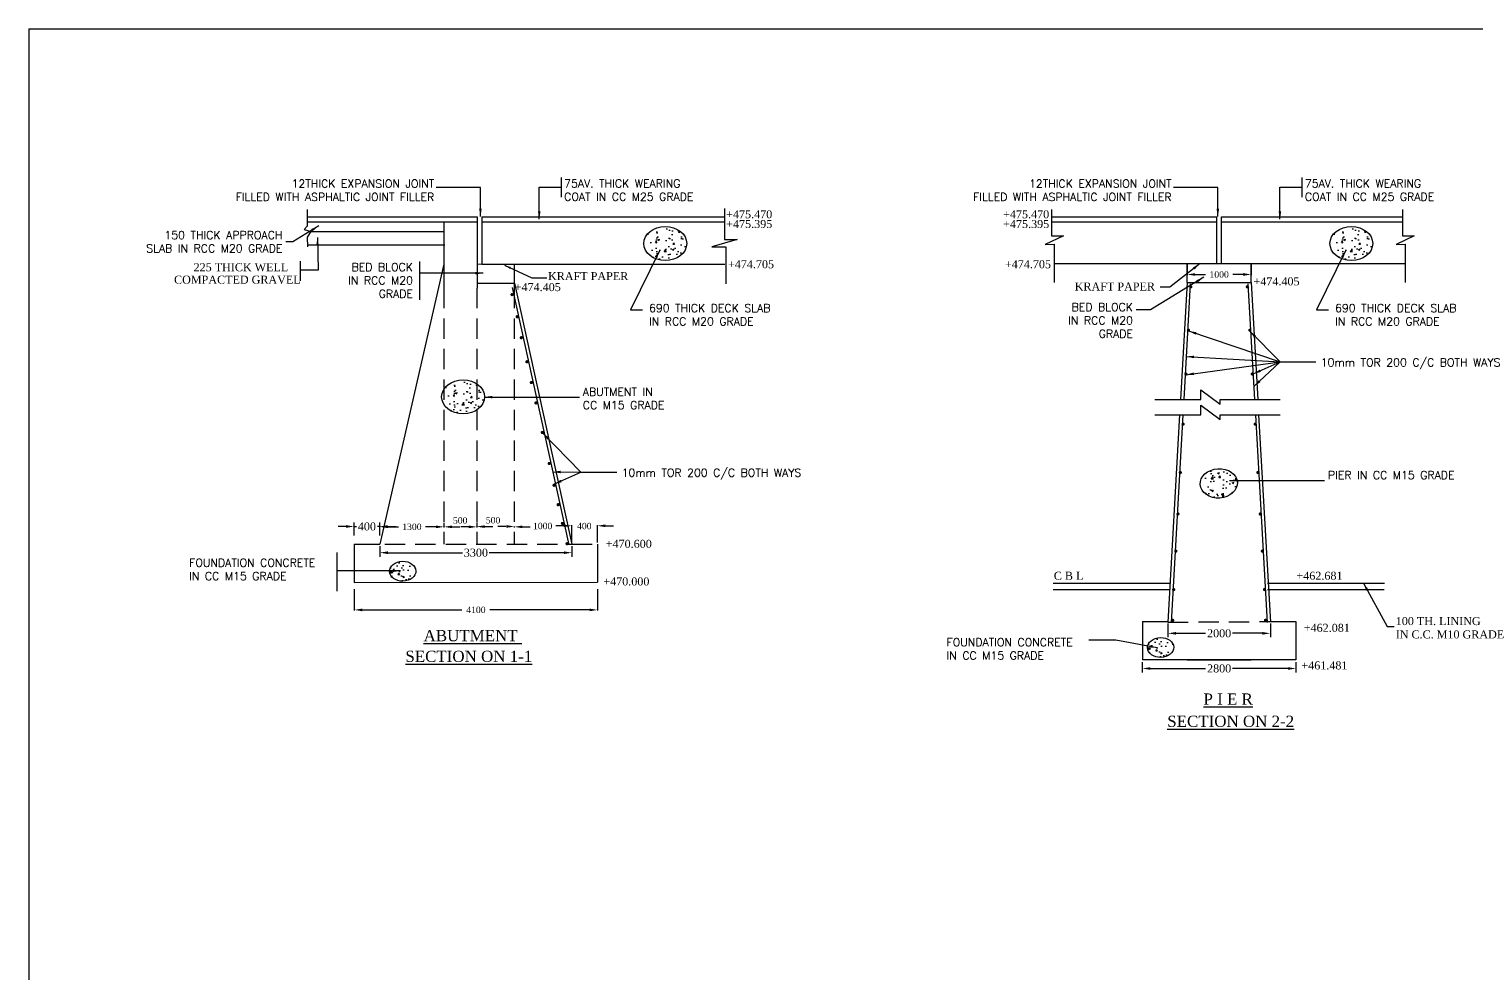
# Model space of a CAD drawing. Header units: millimetres. Extents: x -1426 to 1182, y 579 to 1915.
# Drawn here: x -1425.5 to -973.4, y 874 to 1169 of the extents above; entities that cross this region are included whole.
import ezdxf

# ---------------------------------------------------------------- set-up
doc = ezdxf.new("R2010")
doc.units = ezdxf.units.MM
doc.linetypes.add('HIDDEN', pattern=[9.525, 6.35, -3.175])
doc.styles.get("Standard").update_dxf_attribs({"font": 'times.ttf'})
doc.styles.add('TIMES NEW ROMAN', font='times.ttf')
doc.dimstyles.new('ISO-25', dxfattribs={"dimtxt": 2.5, "dimasz": 2.5, "dimexe": 1.25, "dimexo": 0.625, "dimtad": 0, "dimtih": 1, "dimtoh": 1, "dimlfac": 100, "dimtxsty": 'TIMES NEW ROMAN', "dimcen": 2.5, "dimadec": 0, "dimazin": 0, "dimtfac": 1, "dimtmove": 0, "dimatfit": 3, "dimfxl": 1, "dimarcsym": 0})
doc.dimstyles.new('STANDARD$0', dxfattribs={"dimscale": 88.888889, "dimtxt": 0.02, "dimasz": 0.02, "dimexe": 0.1, "dimexo": 0.1, "dimgap": 0.09, "dimtad": 2, "dimtih": 1, "dimtoh": 1, "dimdec": 0, "dimzin": 1, "dimdsep": 46, "dimtxsty": 'Standard', "dimcen": 0.09, "dimadec": 0, "dimazin": 0, "dimtfac": 1, "dimtdec": 4, "dimtofl": 0, "dimtmove": 0, "dimatfit": 3, "dimfxl": 1, "dimtolj": 1, "dimtzin": 1, "dimarcsym": 0})
doc.dimstyles.new('STANDARD$7', dxfattribs={"dimtxt": 2, "dimasz": 2, "dimexe": 1.25, "dimexo": 0.625, "dimtad": 1, "dimdec": 0, "dimlfac": 0.5, "dimdsep": 46, "dimtxsty": 'Standard', "dimcen": 2.5, "dimadec": 0, "dimazin": 0, "dimtfac": 1, "dimtdec": 0, "dimtmove": 0, "dimatfit": 3, "dimfxl": 1, "dimtolj": 1, "dimtzin": 0, "dimarcsym": 0})

# ---------------------------------------------------------------- blocks, each defined once
blk = doc.blocks.new('*D53')
at = {"color": 0, "lineweight": -2, "transparency": 16777216}
for p, q in [((-1063.66, 1095.6), (-1063.66, 1092.14)), ((-1043.66, 1095.6), (-1043.66, 1092.14)), ((-1061.16, 1092.32), (-1057.88, 1092.32)), ((-1046.16, 1092.32), (-1049.43, 1092.32))]:
    blk.add_line(p, q, dxfattribs=at)
at = {"color": 0, "transparency": 16777216}
for points in [[(-1061.16, 1092.74), (-1061.16, 1091.91), (-1063.66, 1092.32)], [(-1046.16, 1092.74), (-1046.16, 1091.91), (-1043.66, 1092.32)]]:
    blk.add_solid(points, dxfattribs=at)
at = {"layer": 'Defpoints', "color": 0, "transparency": 16777216}
for p in [(-1063.66, 1095.78), (-1043.66, 1095.78), (-1043.66, 1092.32)]:
    blk.add_point(p, dxfattribs=at)
at = {"color": 0, "transparency": 16777216, "insert": (-1053.66, 1092.32), "char_height": 2, "attachment_point": 5}
blk.add_mtext('\\A1;1000', dxfattribs=at)
blk = doc.blocks.new('*D54')
at = {"color": 0, "lineweight": -2, "transparency": 16777216}
for p, q in [((-1069.66, 983.24), (-1069.66, 978.95)), ((-1037.66, 983.24), (-1037.66, 978.95)), ((-1067.16, 980.2), (-1057.87, 980.2)), ((-1040.16, 980.2), (-1049.44, 980.2))]:
    blk.add_line(p, q, dxfattribs=at)
at = {"color": 0, "transparency": 16777216}
for points in [[(-1067.16, 980.62), (-1067.16, 979.79), (-1069.66, 980.2)], [(-1040.16, 980.62), (-1040.16, 979.79), (-1037.66, 980.2)]]:
    blk.add_solid(points, dxfattribs=at)
at = {"layer": 'Defpoints', "color": 0, "transparency": 16777216}
for p in [(-1069.66, 983.87), (-1037.66, 983.87), (-1037.66, 980.2)]:
    blk.add_point(p, dxfattribs=at)
at = {"color": 0, "transparency": 16777216, "insert": (-1053.66, 980.2), "char_height": 2.5, "attachment_point": 5}
blk.add_mtext('2000', dxfattribs=at)
blk = doc.blocks.new('*D56')
at = {"color": 0, "lineweight": -2, "transparency": 16777216}
for p, q in [((-1077.66, 971.24), (-1077.66, 967.96)), ((-1075.16, 969.21), (-1057.87, 969.21)), ((-1032.16, 969.21), (-1049.44, 969.21)), ((-1029.66, 971.24), (-1029.66, 967.96))]:
    blk.add_line(p, q, dxfattribs=at)
at = {"color": 0, "transparency": 16777216}
for points in [[(-1075.16, 969.62), (-1075.16, 968.79), (-1077.66, 969.21)], [(-1032.16, 969.62), (-1032.16, 968.79), (-1029.66, 969.21)]]:
    blk.add_solid(points, dxfattribs=at)
at = {"layer": 'Defpoints', "color": 0, "transparency": 16777216}
for p in [(-1077.66, 971.87), (-1029.66, 971.87), (-1029.66, 969.21)]:
    blk.add_point(p, dxfattribs=at)
at = {"color": 0, "transparency": 16777216, "insert": (-1053.66, 969.21), "char_height": 2.5, "attachment_point": 5}
blk.add_mtext('2800', dxfattribs=at)
blk = doc.blocks.new('*D151')
at = {"color": 0, "lineweight": -2, "transparency": 16777216}
for p, q in [((-1315.88, 1012.06), (-1315.88, 1013.65)), ((-1313.38, 1013.47), (-1310.1, 1013.47)), ((-1298.38, 1013.47), (-1301.65, 1013.47)), ((-1295.88, 1014.77), (-1295.88, 1013.29))]:
    blk.add_line(p, q, dxfattribs=at)
at = {"color": 0, "transparency": 16777216}
for points in [[(-1313.38, 1013.89), (-1313.38, 1013.06), (-1315.88, 1013.47)], [(-1298.38, 1013.89), (-1298.38, 1013.06), (-1295.88, 1013.47)]]:
    blk.add_solid(points, dxfattribs=at)
at = {"layer": 'Defpoints', "color": 0, "transparency": 16777216}
for p in [(-1295.88, 1014.95), (-1295.88, 1013.47), (-1315.88, 1011.88)]:
    blk.add_point(p, dxfattribs=at)
at = {"color": 0, "transparency": 16777216, "insert": (-1305.88, 1013.47), "char_height": 2, "attachment_point": 5}
blk.add_mtext('\\A1;1300', dxfattribs=at)
blk = doc.blocks.new('*D152')
at = {"color": 0, "lineweight": -2, "transparency": 16777216}
for p, q in [((-1258.42, 1013.8), (-1260.92, 1013.8)), ((-1255.92, 1008.61), (-1255.92, 1013.98)), ((-1247.93, 1008.61), (-1247.93, 1013.98)), ((-1245.43, 1013.8), (-1242.93, 1013.8))]:
    blk.add_line(p, q, dxfattribs=at)
at = {"color": 0, "transparency": 16777216}
for points in [[(-1258.42, 1014.22), (-1258.42, 1013.38), (-1255.92, 1013.8)], [(-1245.43, 1014.22), (-1245.43, 1013.38), (-1247.93, 1013.8)]]:
    blk.add_solid(points, dxfattribs=at)
at = {"layer": 'Defpoints', "color": 0, "transparency": 16777216}
for p in [(-1247.93, 1013.8), (-1255.92, 1008.43), (-1247.93, 1008.43)]:
    blk.add_point(p, dxfattribs=at)
at = {"color": 0, "transparency": 16777216, "insert": (-1252.02, 1013.71), "char_height": 2, "attachment_point": 5}
blk.add_mtext('\\A1;400', dxfattribs=at)
blk = doc.blocks.new('*D153')
at = {"color": 0, "lineweight": -2, "transparency": 16777216}
for p, q in [((-1323.88, 994.01), (-1323.88, 987.34)), ((-1247.88, 994.01), (-1247.88, 987.34)), ((-1321.38, 987.52), (-1290.26, 987.52)), ((-1250.38, 987.52), (-1281.5, 987.52))]:
    blk.add_line(p, q, dxfattribs=at)
at = {"color": 0, "transparency": 16777216}
for points in [[(-1321.38, 987.93), (-1321.38, 987.1), (-1323.88, 987.52)], [(-1250.38, 987.93), (-1250.38, 987.1), (-1247.88, 987.52)]]:
    blk.add_solid(points, dxfattribs=at)
at = {"layer": 'Defpoints', "color": 0, "transparency": 16777216}
for p in [(-1323.88, 994.19), (-1247.88, 994.19), (-1247.88, 987.52)]:
    blk.add_point(p, dxfattribs=at)
at = {"color": 0, "transparency": 16777216, "insert": (-1285.88, 987.52), "char_height": 2, "attachment_point": 5}
blk.add_mtext('\\A1;4100', dxfattribs=at)
blk = doc.blocks.new('*D154')
at = {"color": 0, "lineweight": -2, "transparency": 16777216}
for p, q in [((-1326.44, 1013.58), (-1328.94, 1013.58)), ((-1323.94, 1010.72), (-1323.94, 1014.83)), ((-1323.94, 1013.58), (-1323.24, 1013.58)), ((-1315.94, 1013.58), (-1316.64, 1013.58)), ((-1315.94, 1010.72), (-1315.94, 1014.83)), ((-1313.44, 1013.58), (-1310.94, 1013.58))]:
    blk.add_line(p, q, dxfattribs=at)
at = {"color": 0, "transparency": 16777216}
for points in [[(-1326.44, 1014), (-1326.44, 1013.17), (-1323.94, 1013.58)], [(-1313.44, 1014), (-1313.44, 1013.17), (-1315.94, 1013.58)]]:
    blk.add_solid(points, dxfattribs=at)
at = {"layer": 'Defpoints', "color": 0, "transparency": 16777216}
for p in [(-1315.94, 1013.58), (-1323.94, 1010.1), (-1315.94, 1010.1)]:
    blk.add_point(p, dxfattribs=at)
at = {"color": 0, "transparency": 16777216, "insert": (-1319.94, 1013.58), "char_height": 2.5, "attachment_point": 5}
blk.add_mtext('400', dxfattribs=at)
blk = doc.blocks.new('*D155')
at = {"color": 0, "lineweight": -2, "transparency": 16777216}
for p, q in [((-1315.88, 1007.47), (-1315.88, 1004.14)), ((-1313.38, 1005.39), (-1290.05, 1005.39)), ((-1258.38, 1005.39), (-1281.7, 1005.39)), ((-1255.88, 1007.47), (-1255.88, 1004.14))]:
    blk.add_line(p, q, dxfattribs=at)
at = {"color": 0, "transparency": 16777216}
for points in [[(-1313.38, 1005.81), (-1313.38, 1004.98), (-1315.88, 1005.39)], [(-1258.38, 1005.81), (-1258.38, 1004.98), (-1255.88, 1005.39)]]:
    blk.add_solid(points, dxfattribs=at)
at = {"layer": 'Defpoints', "color": 0, "transparency": 16777216}
for p in [(-1315.88, 1008.1), (-1255.88, 1008.1), (-1255.88, 1005.39)]:
    blk.add_point(p, dxfattribs=at)
at = {"color": 0, "transparency": 16777216, "insert": (-1285.88, 1005.39), "char_height": 2.5, "attachment_point": 5}
blk.add_mtext('3300', dxfattribs=at)

msp = doc.modelspace()

# ---------------------------------------------------------------- hatches: boundary and pattern name
h = msp.add_hatch()
h.set_pattern_fill('AR-CONC', color=256, scale=0.03, style=0)
h.set_pattern_definition([(50, (-2648.387, 1096.6786), (5.46554, -0.478173), [0.5715, -6.2865]), (355, (-2648.387, 1096.6786), (-1.057285, 5.7317), [0.4572, -5.0292]), (100.451, (-2647.9313, 1096.639), (4.408275, 5.2535), [0.4857, -5.3427]), (46.1842, (-2648.387, 1098.2026), (8.13237, -1.26127), [0.85725, -9.42975]), (96.6356, (-2647.709, 1098.0975), (7.122127, 7.422767), [0.72855, -8.01405]), (351.184, (-2648.387, 1098.203), (7.12214, 7.422754), [0.6858, -7.5438]), (21, (-2647.625, 1097.8216), (4.548446, -3.067966), [0.5715, -6.2865]), (326, (-2647.625, 1097.8216), (1.85406, 5.52564), [0.4572, -5.0292]), (71.4514, (-2647.246, 1097.566), (6.402495, 2.457686), [0.4857, -5.3427]), (37.5, (-2648.3868, 1096.6786), (0.092658, 2.5366512), [0, -4.96824, 0, -5.1054, 0, -5.04825]), (7.5, (-2648.3868, 1096.6786), (2.00459, 3.005417), [0, -2.91084, 0, -4.85394, 0, -1.92405]), (327.5, (-2650.086, 1096.6786), (4.067718, -0.1718623), [0, -1.905, 0, -5.9436, 0, -7.8867]), (317.5, (-2650.848, 1096.6786), (4.443875, 0.762795), [0, -2.4765, 0, -3.94716, 0, -5.6007])])
edge = h.paths.add_edge_path()
edge.add_ellipse((-1226.70729, 1101.99773), major_axis=(6.68494, 0), ratio=0.797919187, start_angle=0, end_angle=360)
h = msp.add_hatch()
h.set_pattern_fill('AR-CONC', color=256, scale=0.03, style=0)
h.set_pattern_definition([(50, (-2434.025, 1096.6786), (5.46554, -0.478173), [0.5715, -6.2865]), (355, (-2434.025, 1096.6786), (-1.057285, 5.7317), [0.4572, -5.0292]), (100.451, (-2433.5695, 1096.639), (4.408275, 5.2535), [0.4857, -5.3427]), (46.1842, (-2434.025, 1098.2026), (8.13237, -1.26127), [0.85725, -9.42975]), (96.6356, (-2433.347, 1098.0975), (7.122127, 7.422767), [0.72855, -8.01405]), (351.184, (-2434.025, 1098.203), (7.12214, 7.422754), [0.6858, -7.5438]), (21, (-2433.263, 1097.8216), (4.548446, -3.067966), [0.5715, -6.2865]), (326, (-2433.263, 1097.8216), (1.85406, 5.52564), [0.4572, -5.0292]), (71.4514, (-2432.884, 1097.566), (6.402495, 2.457686), [0.4857, -5.3427]), (37.5, (-2434.025, 1096.6786), (0.092658, 2.5366512), [0, -4.96824, 0, -5.1054, 0, -5.04825]), (7.5, (-2434.025, 1096.6786), (2.00459, 3.005417), [0, -2.91084, 0, -4.85394, 0, -1.92405]), (327.5, (-2435.7242, 1096.6786), (4.067718, -0.1718623), [0, -1.905, 0, -5.9436, 0, -7.8867]), (317.5, (-2436.4862, 1096.6786), (4.443875, 0.762795), [0, -2.4765, 0, -3.94716, 0, -5.6007])])
edge = h.paths.add_edge_path()
edge.add_ellipse((-1012.34546, 1101.99773), major_axis=(6.68494, 0), ratio=0.797919187, start_angle=0, end_angle=360)
h = msp.add_hatch()
h.set_pattern_fill('AR-CONC', color=256, scale=0.03, style=0)
h.set_pattern_definition([(50, (-2711.576, 1048.7677), (5.46554, -0.478173), [0.5715, -6.2865]), (355, (-2711.576, 1048.7677), (-1.057285, 5.7317), [0.4572, -5.0292]), (100.451, (-2711.1206, 1048.728), (4.408275, 5.2535), [0.4857, -5.3427]), (46.1842, (-2711.576, 1050.2917), (8.13237, -1.26127), [0.85725, -9.42975]), (96.6356, (-2710.898, 1050.1866), (7.122127, 7.422767), [0.72855, -8.01405]), (351.184, (-2711.576, 1050.292), (7.12214, 7.422754), [0.6858, -7.5438]), (21, (-2710.814, 1049.9107), (4.548446, -3.067966), [0.5715, -6.2865]), (326, (-2710.814, 1049.9107), (1.85406, 5.52564), [0.4572, -5.0292]), (71.4514, (-2710.435, 1049.655), (6.402495, 2.457686), [0.4857, -5.3427]), (37.5, (-2711.576, 1048.7677), (0.092658, 2.5366512), [0, -4.96824, 0, -5.1054, 0, -5.04825]), (7.5, (-2711.576, 1048.7677), (2.00459, 3.005417), [0, -2.91084, 0, -4.85394, 0, -1.92405]), (327.5, (-2713.2753, 1048.7677), (4.067718, -0.1718623), [0, -1.905, 0, -5.9436, 0, -7.8867]), (317.5, (-2714.0373, 1048.7677), (4.443875, 0.762795), [0, -2.4765, 0, -3.94716, 0, -5.6007])])
edge = h.paths.add_edge_path()
edge.add_ellipse((-1289.89654, 1054.0868), major_axis=(6.68494, 0), ratio=0.797919187, start_angle=0, end_angle=360)
h = msp.add_hatch()
h.set_pattern_fill('AR-CONC', color=256, scale=0.03, style=0)
h.set_pattern_definition([(50, (-2661.4876, 1028.616), (5.46554, -0.478173), [0.5715, -6.2865]), (355, (-2661.4876, 1028.616), (-1.057285, 5.7317), [0.4572, -5.0292]), (100.451, (-2661.032, 1028.576), (4.408275, 5.2535), [0.4857, -5.3427]), (46.1842, (-2661.4876, 1030.14), (8.13237, -1.26127), [0.85725, -9.42975]), (96.6356, (-2660.81, 1030.035), (7.122127, 7.422767), [0.72855, -8.01405]), (351.184, (-2661.488, 1030.14), (7.12214, 7.422754), [0.6858, -7.5438]), (21, (-2660.7256, 1029.759), (4.548446, -3.067966), [0.5715, -6.2865]), (326, (-2660.7256, 1029.759), (1.85406, 5.525639), [0.4572, -5.0292]), (71.4514, (-2660.3466, 1029.503), (6.402495, 2.457686), [0.4857, -5.3427]), (37.5, (-2661.4876, 1028.6158), (0.092658, 2.5366512), [0, -4.96824, 0, -5.1054, 0, -5.04825]), (7.5, (-2661.4876, 1028.6158), (2.00459, 3.0054172), [0, -2.91084, 0, -4.85394, 0, -1.92405]), (327.5, (-2663.187, 1028.6158), (4.0677179, -0.1718623), [0, -1.905, 0, -5.9436, 0, -7.8867]), (317.5, (-2663.949, 1028.6158), (4.4438754, 0.762795), [0, -2.4765, 0, -3.94716, 0, -5.6007])])
edge = h.paths.add_edge_path()
edge.add_ellipse((-1053.76787, 1027.04735), major_axis=(-5.79672, -0.38672), ratio=0.790133448, start_angle=0, end_angle=360)
h = msp.add_hatch()
h.set_pattern_fill('AR-CONC', color=256, scale=0.03, angle=-77.4838966, style=0)
h.set_pattern_definition([(332.5161, (-1590.8346, 2406.2245), (0.71765, -5.439279), [0.5715, -6.2865]), (277.5161, (-1590.8346, 2406.2245), (5.366358, 2.274298), [0.4572, -5.0292]), (22.9671, (-1590.775, 2405.771), (6.083987, -3.165006), [0.4857, -5.3427]), (328.7003, (-1589.347, 2406.555), (0.531103, -8.21244), [0.85725, -9.42975]), (19.1517, (-1589.3026, 2405.87), (8.78983, -5.344253), [0.72855, -8.01405]), (273.7001, (-1589.347, 2406.555), (8.78982, -5.344267), [0.6858, -7.5438]), (303.5161, (-1589.5537, 2405.7283), (-2.009344, -5.105224), [0.5715, -6.2865]), (248.5161, (-1589.5537, 2405.7283), (5.796124, -0.612516), [0.4572, -5.0292]), (353.9675, (-1589.721, 2405.303), (3.78679, -5.717725), [0.4857, -5.3427]), (320.0161, (-1590.8346, 2406.2245), (2.4964483, 0.4592717), [0, -4.96824, 0, -5.1054, 0, -5.04825]), (290.0161, (-1590.8346, 2406.2245), (3.3684166, -1.305635), [0, -2.91084, 0, -4.85394, 0, -1.92405]), (250.0161, (-1591.2029, 2407.8834), (0.7137534, -4.008294), [0, -1.905, 0, -5.9436, 0, -7.8867]), (240.0161, (-1591.368, 2408.6273), (1.707717, -4.172959), [0, -2.4765, 0, -3.94716, 0, -5.6007])])
edge = h.paths.add_edge_path()
edge.add_ellipse((-1308.7384, 999.5948), major_axis=(4.11224, 0.08713), ratio=0.754634413, start_angle=0, end_angle=360)
h = msp.add_hatch()
h.set_pattern_fill('AR-CONC', color=256, scale=0.03, angle=-77.4838966, style=0)
h.set_pattern_definition([(332.5161, (-1354.048, 2382.402), (0.71765, -5.439279), [0.5715, -6.2865]), (277.5161, (-1354.048, 2382.402), (5.366358, 2.274298), [0.4572, -5.0292]), (22.9671, (-1353.988, 2381.949), (6.083987, -3.165006), [0.4857, -5.3427]), (328.7003, (-1352.56, 2382.732), (0.531103, -8.21244), [0.85725, -9.42975]), (19.1517, (-1352.516, 2382.048), (8.78983, -5.344253), [0.72855, -8.01405]), (273.7001, (-1352.56, 2382.732), (8.78982, -5.344267), [0.6858, -7.5438]), (303.5161, (-1352.767, 2381.906), (-2.009344, -5.105224), [0.5715, -6.2865]), (248.5161, (-1352.767, 2381.906), (5.796124, -0.612516), [0.4572, -5.0292]), (353.9675, (-1352.9344, 2381.4804), (3.78679, -5.717725), [0.4857, -5.3427]), (320.0161, (-1354.048, 2382.402), (2.4964483, 0.4592717), [0, -4.96824, 0, -5.1054, 0, -5.04825]), (290.0161, (-1354.048, 2382.402), (3.3684166, -1.305635), [0, -2.91084, 0, -4.85394, 0, -1.92405]), (250.0161, (-1354.4162, 2384.061), (0.7137534, -4.008294), [0, -1.905, 0, -5.9436, 0, -7.8867]), (240.0161, (-1354.5813, 2384.8048), (1.707717, -4.172959), [0, -2.4765, 0, -3.94716, 0, -5.6007])])
edge = h.paths.add_edge_path()
edge.add_ellipse((-1071.95167, 975.77235), major_axis=(4.11224, 0.08713), ratio=0.754634413, start_angle=0, end_angle=360)

# ---------------------------------------------------------------- linework, layer by layer
for p, q in [((-1425.53329, 1169.04721), (-1425.53329, 579.04721)), ((-1425.53329, 1169.04721), (-535.53329, 1169.04721)), ((-1259.21452, 1122.62985), (-1259.21452, 1116.4649)), ((-1027.78207, 1122.62985), (-1027.78207, 1116.4649)), ((-1338.58541, 1112.62085), (-1338.58541, 1107.46108)), ((-1208.16811, 1112.9699), (-1208.16811, 1103.29852)), ((-1105.98911, 1112.654), (-1105.98911, 1104.44739)), ((-996.32332, 1112.654), (-996.32332, 1104.44739)), ((-1338.51115, 1110.30586), (-1285.51115, 1110.30586)), ((-1338.51115, 1108.80586), (-1285.51115, 1108.80586)), ((-1295.87601, 1108.80586), (-1295.87601, 1088.09956)), ((-1285.51115, 1110.30586), (-1285.51115, 1088.09956)), ((-1284.01114, 1110.29956), (-1284.01114, 1095.59956)), ((-1284.01114, 1110.29956), (-1208.16811, 1110.29956)), ((-1284.01114, 1108.79956), (-1208.16811, 1108.79956)), ((-1105.98911, 1110.29956), (-1054.40541, 1110.29956)), ((-1105.98911, 1108.79956), (-1054.40541, 1108.79956)), ((-1054.40541, 1095.77917), (-1054.40541, 1110.29956)), ((-1052.90541, 1095.77917), (-1052.90541, 1110.29956)), ((-1052.90541, 1110.29956), (-996.32332, 1110.29956)), ((-1052.90541, 1108.79956), (-996.32332, 1108.79956)), ((-1338.58541, 1104.03212), (-1338.52393, 1100.95493)), ((-1337.42908, 1105.80586), (-1295.87601, 1105.80586)), ((-1204.21785, 1103.29852), (-1212.11836, 1100.93003)), ((-1208.1681, 1103.29852), (-1204.21784, 1103.29852)), ((-1102.33918, 1104.44739), (-1108.04219, 1101.71186)), ((-1105.98911, 1104.44739), (-1102.33918, 1104.44739)), ((-992.67339, 1104.44739), (-998.3764, 1101.71186)), ((-996.32332, 1104.44739), (-992.67339, 1104.44739)), ((-1338.28368, 1101.60892), (-1295.57427, 1101.60892)), ((-1212.11836, 1100.93003), (-1207.77308, 1100.93003)), ((-1207.77307, 1100.93003), (-1207.77307, 1089.41436)), ((-1108.04219, 1101.71186), (-1105.19069, 1101.809)), ((-1105.19069, 1101.809), (-1105.19069, 1089.85787)), ((-998.3764, 1101.71186), (-995.5249, 1101.809)), ((-995.5249, 1101.809), (-995.5249, 1089.85787)), ((-1340.77536, 1096.47133), (-1340.77536, 1090.30638)), ((-1295.87601, 1095.52513), (-1315.87601, 1008.09956)), ((-1303.4257, 1084.43891), (-1303.4257, 1096.35114)), ((-1284.01114, 1095.59956), (-1208.12851, 1095.59956)), ((-1273.84455, 1088.09956), (-1273.84455, 1095.59956)), ((-1105.19069, 1095.77917), (-995.5249, 1095.77917)), ((-1063.65541, 1089.77917), (-1063.65541, 1095.59917)), ((-1043.66938, 1089.77917), (-1043.65541, 1095.59917)), ((-1063.67067, 1089.8019), (-1065.73123, 1053.26707)), ((-1063.67067, 1089.8019), (-1043.67067, 1089.8019)), ((-1063.65541, 1089.77917), (-1043.65541, 1089.77917)), ((-1043.67067, 1089.8019), (-1041.5996, 1053.26707)), ((-1285.51115, 1089.59956), (-1273.84455, 1089.59956)), ((-1274.56847, 1088.23817), (-1256.85647, 1007.88431)), ((-1273.84455, 1089.59956), (-1255.87991, 1008.09956)), ((-1062.6927, 1089.38497), (-1064.74334, 1053.21047)), ((-1044.64864, 1089.38497), (-1042.598, 1053.21047)), ((-1059.42775, 1053.26707), (-1059.42775, 1056.26707)), ((-1059.42775, 1056.26707), (-1053.34998, 1051.84621)), ((-1073.74191, 1053.26707), (-1059.42775, 1053.26707)), ((-1059.42775, 1048.45482), (-1059.42775, 1051.45482)), ((-1059.42775, 1051.45482), (-1053.34998, 1047.03396)), ((-1053.34998, 1051.84621), (-1053.34998, 1053.26707)), ((-1053.34998, 1053.26707), (-1034.55234, 1053.26707)), ((-1073.74191, 1048.45482), (-1059.42775, 1048.45482)), ((-1066.00264, 1048.45482), (-1069.65541, 983.68917)), ((-1065.01613, 1048.39822), (-1068.68753, 983.63258)), ((-1053.34998, 1047.03396), (-1053.34998, 1048.45482)), ((-1053.34998, 1048.45482), (-1034.55234, 1048.45482)), ((-1042.32521, 1048.39822), (-1038.65381, 983.63258)), ((-1041.32681, 1048.45482), (-1037.65541, 983.68917)), ((-1298.37601, 1013.47186), (-1300.87601, 1013.47186)), ((-1295.87601, 1014.77296), (-1295.87601, 1013.29186)), ((-1293.37601, 1013.47186), (-1290.87601, 1013.47186)), ((-1288.09895, 1013.47186), (-1290.59895, 1013.47186)), ((-1285.59895, 1014.8451), (-1285.59895, 1013.36401)), ((-1285.59895, 1013.54401), (-1285.59895, 1013.29186)), ((-1285.59895, 1013.54401), (-1285.59895, 1013.29186)), ((-1283.09895, 1013.54401), (-1280.59895, 1013.54401)), ((-1276.54005, 1013.54401), (-1279.04005, 1013.54401)), ((-1275.32189, 1013.61615), (-1275.32189, 1013.36401)), ((-1275.32189, 1013.61615), (-1275.32189, 1013.36401)), ((-1273.87991, 1013.54401), (-1273.87991, 1013.29186)), ((-1271.37991, 1013.47186), (-1268.87991, 1013.47186)), ((-1329.29047, 1005.40591), (-1329.29047, 993.39709)), ((-1323.87601, 1008.09956), (-1323.87601, 996.09593)), ((-1323.87601, 1008.09956), (-1315.87601, 1008.09956)), ((-1247.87991, 1008.09956), (-1247.87991, 996.19375)), ((-1323.87601, 996.09593), (-1247.87991, 996.19375)), ((-1105.52821, 995.91526), (-1069.04755, 995.91526)), ((-1038.5244, 995.91526), (-1002.04374, 995.91526)), ((-1105.52821, 993.91526), (-1069.14847, 993.91526)), ((-1038.5244, 993.91526), (-1002.14466, 993.91526)), ((-1077.65541, 983.86917), (-1069.65541, 983.86917)), ((-1077.65541, 983.86917), (-1077.65541, 971.86917)), ((-1037.65541, 983.86917), (-1033.77994, 983.86917)), ((-1033.77994, 983.86917), (-1029.65541, 983.86917)), ((-1029.65541, 983.86917), (-1029.65541, 971.86917)), ((-1029.65541, 971.86917), (-1077.65541, 971.86917)), ((-1063.67067, 971.86917), (-1043.67067, 971.86917))]:
    msp.add_line(p, q)
at = {"linetype": 'ByBlock'}
for p, q in [((-1338.58541, 1107.46108), (-1339.54862, 1106.35171)), ((-1339.54862, 1106.35171), (-1337.42908, 1105.80586)), ((-1337.42908, 1105.80586), (-1338.58541, 1104.03212))]:
    msp.add_line(p, q, dxfattribs=at)
at = {"linetype": 'HIDDEN'}
for p, q in [((-1295.87601, 1088.09956), (-1295.87601, 1008.09956)), ((-1285.59895, 1088.09956), (-1285.59895, 1008.09956)), ((-1273.87991, 1088.09956), (-1273.87991, 1008.09956)), ((-1323.87601, 1008.09956), (-1251.87991, 1008.09956)), ((-1255.87991, 1008.09956), (-1247.87991, 1008.09956)), ((-1069.65541, 983.68917), (-1037.65541, 983.86917))]:
    msp.add_line(p, q, dxfattribs=at)
at = {"const_width": 0.3}
for points in [[(-1285.51115, 1095.55212), (-1273.87991, 1095.55212)], [(-1063.65541, 1095.73674), (-1043.65541, 1095.73674)]]:
    msp.add_lwpolyline(points, dxfattribs=at)
at = {"const_width": 0.5}
for points in [[(-1274.61544, 1086.27735, -1), (-1274.57367, 1085.7791, -1)], [(-1062.47349, 1088.71705, 1), (-1062.51526, 1088.2188, 1)], [(-1044.86785, 1088.71705, -1), (-1044.82608, 1088.2188, -1)], [(-1273.01817, 1079.37166, -1), (-1272.97641, 1078.87341, -1)], [(-1271.73161, 1072.82716, -1), (-1271.68985, 1072.3289, -1)], [(-1063.2405, 1075.18652, 1), (-1063.28227, 1074.68826, 1)], [(-1044.10084, 1075.18652, -1), (-1044.05907, 1074.68826, -1)], [(-1269.97478, 1065.3153, -1), (-1269.93301, 1064.81705, -1)], [(-1268.57705, 1058.81022, -1), (-1268.53529, 1058.31197, -1)], [(-1064.01775, 1061.47537, 1), (-1064.05952, 1060.97712, 1)], [(-1043.32359, 1061.47537, -1), (-1043.28182, 1060.97712, -1)], [(-1267.14601, 1052.43188, -1), (-1267.10424, 1051.93363, -1)], [(-1064.90551, 1045.81479, 1), (-1064.94727, 1045.31654, 1)], [(-1042.43583, 1045.81479, -1), (-1042.39406, 1045.31654, -1)], [(-1265.15906, 1043.20986, -1), (-1265.11729, 1042.71161, -1)], [(-1262.99466, 1033.51219, -1), (-1262.95289, 1033.01393, -1)], [(-1065.76381, 1030.67385, 1), (-1065.80558, 1030.1756, 1)], [(-1041.57753, 1030.67385, -1), (-1041.53576, 1030.1756, -1)], [(-1261.50073, 1026.70714, -1), (-1261.45896, 1026.20888, -1)], [(-1260.21381, 1020.63772, -1), (-1260.17204, 1020.13947, -1)], [(-1066.49686, 1017.74242, 1), (-1066.53862, 1017.24417, 1)], [(-1040.84448, 1017.74242, -1), (-1040.80271, 1017.24417, -1)], [(-1258.87541, 1014.77404, -1), (-1258.83364, 1014.27579, -1)], [(-1257.43406, 1008.44744, -1), (-1257.3923, 1007.94919, -1)], [(-1067.15407, 1006.1488, 1), (-1067.19584, 1005.65055, 1)], [(-1040.18727, 1006.1488, -1), (-1040.1455, 1005.65055, -1)], [(-1067.83638, 994.11236, 1), (-1067.87815, 993.6141, 1)], [(-1039.50495, 994.11236, -1), (-1039.46319, 993.6141, -1)], [(-1068.14854, 984.50728, 1), (-1068.1903, 984.00903, 1)], [(-1039.1928, 984.50728, -1), (-1039.15104, 984.00903, -1)]]:
    msp.add_lwpolyline(points, format="xyb", close=True, dxfattribs=at)
for centre, major_axis, ratio in [((-1226.70729, 1101.99773), (6.68494, 0), 0.797919187), ((-1012.34546, 1101.99773), (6.68494, 0), 0.797919187), ((-1289.89654, 1054.0868), (6.68494, 0), 0.797919187), ((-1053.76787, 1027.04735), (-5.79672, -0.38672), 0.790133448), ((-1308.7384, 999.5948), (4.11224, 0.08713), 0.754634413), ((-1071.95167, 975.77235), (4.11224, 0.08713), 0.754634413)]:
    msp.add_ellipse(centre, major_axis=major_axis, ratio=ratio)
for points in [[(-1298.37601, 1013.88853), (-1298.37601, 1013.0552), (-1295.87601, 1013.47186)], [(-1293.37601, 1013.88853), (-1293.37601, 1013.0552), (-1295.87601, 1013.47186)], [(-1288.09895, 1013.88853), (-1288.09895, 1013.0552), (-1285.59895, 1013.47186)], [(-1283.09895, 1013.96067), (-1283.09895, 1013.12734), (-1285.59895, 1013.54401)], [(-1276.37991, 1014.0146), (-1276.37991, 1013.18127), (-1273.87991, 1013.59794)], [(-1271.37991, 1013.88853), (-1271.37991, 1013.0552), (-1273.87991, 1013.47186)]]:
    msp.add_solid(points)

# ---------------------------------------------------------------- texts
for s, height, p in [('+475.470', 2.5, (-1207.68699, 1109.89267)), ('+475.470', 2.5, (-1121.15595, 1109.89267)), ('+475.395', 2.5, (-1207.68699, 1106.84593)), ('+475.395', 2.5, (-1121.15595, 1106.84593)), ('225 THICK WELL ', 2.5, (-1374.08904, 1093.34088)), ('+474.705', 2.5, (-1207.12624, 1094.27633)), ('+474.705', 2.5, (-1120.5952, 1094.27633)), ('COMPACTED GRAVEL', 2.5, (-1380.18565, 1089.45923)), ('+474.405', 2.5, (-1273.76084, 1087.13424)), ('KRAFT PAPER', 2.5, (-1263.34613, 1090.56065)), ('KRAFT PAPER', 2.5, (-1098.78059, 1087.31258)), ('+474.405', 2.5, (-1042.93535, 1088.93374)), ('+470.600', 2.5, (-1245.32883, 1006.92361)), ('        C B L ', 2.5, (-1112.86112, 996.94364)), ('+462.681', 2.5, (-1029.51064, 996.94364)), ('+470.000', 2.5, (-1246.06949, 995.16928)), ('%%UABUTMENT ', 3.5, (-1302.21707, 977.72909)), ('+462.081', 2.5, (-1027.22266, 980.67636)), ('%%USECTION ON 1-1', 3.5, (-1307.91693, 971.26612)), ('+461.481', 2.5, (-1027.96332, 968.92203)), ('%%UP I E R', 3.5, (-1058.54197, 957.91514)), ('%%USECTION ON 2-2', 3.5, (-1069.86737, 950.97018))]:
    msp.add_text(s, height=height).set_placement(p)
for s, insert, char_height, attachment_point in [('{\\Fsimplex.shx;12THICK EXPANSION JOINT\\PFILLED WITH ASPHALTIC JOINT FILLER}', (-1298.90402, 1115.29677), 2.5, 9), ('{\\Fsimplex.shx|c1;75\\Fsimplex.shx|c0;AV. \\Fsimplex.shx|c1;THICK WEARING\\PCOAT IN CC M2\\Fsimplex.shx|c0;5\\Fsimplex.shx|c1; GRADE}', (-1258.30511, 1122.01817), 2.5, 1), ('{\\Fsimplex.shx;12THICK EXPANSION JOINT\\PFILLED WITH ASPHALTIC JOINT FILLER}', (-1068.50317, 1115.29677), 2.5, 9), ('{\\Fsimplex.shx|c1;75\\Fsimplex.shx|c0;AV. \\Fsimplex.shx|c1;THICK WEARING\\PCOAT IN CC M2\\Fsimplex.shx|c0;5\\Fsimplex.shx|c1; GRADE}', (-1026.87266, 1122.01817), 2.5, 1), ('{\\Fsimplex.shx;150 THICK APPROACH\\PSLAB IN RCC M20 GRADE}', (-1346.34596, 1099.22004), 2.5, 9), ('{\\Fsimplex.shx;BED BLOCK\\PIN RCC M20\\PGRADE}', (-1305.55689, 1085.05158), 2.5, 9), ('{\\Fsimplex.shx|c1;6\\Fsimplex.shx|c0;9\\Fsimplex.shx|c1;0 THICK DECK SLAB\\PIN RCC M20 GRADE}', (-1231.79421, 1083.08303), 2.5, 1), ('{\\Fsimplex.shx;BED BLOCK\\PIN RCC M20\\PGRADE}', (-1080.57692, 1072.56231), 2.5, 9), ('{\\Fsimplex.shx|c1;6\\Fsimplex.shx|c0;9\\Fsimplex.shx|c1;0 THICK DECK SLAB\\PIN RCC M20 GRADE}', (-1017.43238, 1083.08303), 2.5, 1), ('{\\Fsimplex.shx|c0;10mm TOR 200 C/C BOTH WAYS}', (-1021.91265, 1066.09801), 2.5, 1), ('{\\Fsimplex.shx;ABUTMENT IN\\PCC M15 GRADE}', (-1252.48377, 1056.90247), 2.5, 1), ('{\\Fsimplex.shx|c0;10mm TOR 200 C/C BOTH WAYS}', (-1240.3564, 1031.64178), 2.5, 1), ('{\\Fsimplex.shx|c0;PIER\\Fsimplex.shx|c1; IN\\Fsimplex.shx|c0; \\Fsimplex.shx|c1;CC M15 GRADE}', (-1019.66173, 1030.88324), 2.5, 1), ('\\A1;500', (-1290.79551, 1015.45227), 2, 5), ('\\A1;500', (-1280.51846, 1015.52442), 2, 5), ('1000', (-1265.02683, 1013.72531), 2, 5), ('{\\Fsimplex.shx|c1;FOUNDATION CONCRETE\\PIN CC M\\Fsimplex.shx|c0;15\\Fsimplex.shx|c1; GRADE}', (-1375.47495, 1003.51187), 2.5, 1), ('{\\Fsimplex.shx|c1;FOUNDATION CONCRETE\\PIN CC M1\\Fsimplex.shx|c0;5 \\Fsimplex.shx|c1;GRADE}', (-1138.8331, 978.66776), 2.5, 1)]:
    msp.add_mtext(s, dxfattribs=dict(insert=insert, char_height=char_height, attachment_point=attachment_point))
at = {"insert": (-998.47638, 985.27893), "char_height": 2.5, "width": 200, "attachment_point": 1}
msp.add_mtext('100 TH. LINING \\PIN C.C. M10 GRADE  ', dxfattribs=at)

# ---------------------------------------------------------------- dimensions: what is measured, and where the dimension line sits
for base, p1, p2, text, dimstyle, override, picture, middle in [((-1043.65541, 1092.32316), (-1063.65541, 1095.77917), (-1043.65541, 1095.77917), '1000', 'STANDARD$0', {"dimscale": 1, "dimtxt": 2, "dimasz": 2.5, "dimexe": 0.18, "dimexo": 0.18, "dimgap": 1.5, "dimtad": 0, "dimlfac": 100, "dimzin": 0, "dimtxsty": 'Standard', "dimtdec": 0, "dimtmove": 1, "dimatfit": 1, "dimtzin": 0}, '*D53', (-1053.65541, 1092.32316)), ((-1315.93613, 1013.58458), (-1323.93613, 1010.09605), (-1315.93613, 1010.09605), '400', 'ISO-25', {"dimtxsty": 'Standard'}, '*D154', (-1319.93613, 1013.58458)), ((-1295.87601, 1013.47186), (-1315.87601, 1011.88075), (-1295.87601, 1014.95296), '1300', 'STANDARD$0', {"dimscale": 1, "dimtxt": 2, "dimasz": 2.5, "dimexe": 0.18, "dimexo": 0.18, "dimgap": 1.5, "dimtad": 0, "dimlfac": 100, "dimzin": 0, "dimtxsty": 'Standard', "dimtdec": 0, "dimtmove": 1, "dimatfit": 1, "dimtzin": 0}, '*D151', (-1305.87601, 1013.47186)), ((-1255.87991, 1005.39388), (-1315.87601, 1008.09956), (-1255.87991, 1008.09956), '3300', 'ISO-25', {"dimtxsty": 'Standard'}, '*D155', (-1285.87796, 1005.39388)), ((-1247.87991, 987.51829), (-1323.87601, 994.18802), (-1247.87991, 994.18802), '4100', 'STANDARD$0', {"dimscale": 1, "dimtxt": 2, "dimasz": 2.5, "dimexe": 0.18, "dimexo": 0.18, "dimgap": 1.5, "dimtad": 0, "dimlfac": 100, "dimzin": 0, "dimtxsty": 'Standard', "dimtdec": 0, "dimtmove": 1, "dimatfit": 1, "dimtzin": 0}, '*D153', (-1285.87796, 987.51829)), ((-1037.65541, 980.20266), (-1069.65541, 983.86917), (-1037.65541, 983.86917), '2000', 'ISO-25', {"dimtxsty": 'Standard'}, '*D54', (-1053.65541, 980.20266)), ((-1029.65541, 969.20823), (-1077.65541, 971.86917), (-1029.65541, 971.86917), '2800', 'ISO-25', {"dimtxsty": 'Standard'}, '*D56', (-1053.65541, 969.20823))]:
    dim = msp.add_linear_dim(base=base, p1=p1, p2=p2, text=text, dimstyle=dimstyle, override=override)
    dim.commit()
    dim.dimension.update_dxf_attribs({"geometry": picture, "text_midpoint": middle})
dim = msp.add_linear_dim(base=(-1247.92819, 1013.80077), p1=(-1255.91733, 1008.42847), p2=(-1247.92819, 1008.42847), text='400', dimstyle='STANDARD$0', override={"dimscale": 1, "dimtxt": 2, "dimasz": 2.5, "dimexe": 0.18, "dimexo": 0.18, "dimgap": 1.5, "dimtad": 0, "dimlfac": 100, "dimzin": 0, "dimtxsty": 'Standard', "dimtdec": 0, "dimtmove": 2, "dimatfit": 1, "dimtzin": 0})
dim.commit()
dim.dimension.update_dxf_attribs({"geometry": '*D152', "text_midpoint": (-1252.02104, 1013.70586), "dimtype": 160})

# ---------------------------------------------------------------- leaders
for points, dimstyle, override in [([(-1284.46696, 1110.3953), (-1284.46696, 1119.5319), (-1298.27108, 1119.5319)], 'ISO-25', {"dimgap": 0.625, "dimtad": 0, "dimtxsty": 'Standard'}), ([(-1054.06612, 1110.3953), (-1054.06612, 1119.5319), (-1067.87024, 1119.5319)], 'ISO-25', {"dimgap": 0.625, "dimtad": 0, "dimtxsty": 'Standard'}), ([(-1334.99644, 1107.48683), (-1343.0758, 1102.54358), (-1345.21874, 1102.54358)], 'ISO-25', {"dimgap": 0.625, "dimtad": 0, "dimtxsty": 'Standard'}), ([(-1228.4395, 1099.93716), (-1237.58331, 1081.32514), (-1233.86239, 1081.32514)], 'ISO-25', {"dimgap": 0.625, "dimtad": 0, "dimtxsty": 'Standard'}), ([(-1014.07768, 1099.93716), (-1023.22149, 1081.32514), (-1019.50056, 1081.32514)], 'ISO-25', {"dimgap": 0.625, "dimtad": 0, "dimtxsty": 'Standard'}), ([(-1276.95307, 1095.22186), (-1268.41748, 1091.27673), (-1263.70518, 1091.27673)], 'STANDARD$7', {"dimgap": 0.625, "dimtad": 0, "dimtxsty": 'Standard'}), ([(-1059.61252, 1095.73674), (-1069.09325, 1088.35471), (-1072.07289, 1088.35471)], 'ISO-25', {"dimgap": 0.625, "dimtad": 0, "dimtxsty": 'Standard'}), ([(-1058.39476, 1091.51426), (-1075.05956, 1081.29581), (-1079.60429, 1081.29581)], 'ISO-25', {"dimgap": 0.625, "dimtad": 0, "dimtxsty": 'Standard'}), ([(-1063.25917, 1074.6874), (-1034.62627, 1065.02832), (-1023.41404, 1065.02832)], 'ISO-25', {"dimgap": 0.625, "dimtad": 0}), ([(-1044.18558, 1074.7108), (-1034.62627, 1065.02832)], 'ISO-25', {"dimgap": 0.625, "dimtad": 0}), ([(-1064.05952, 1060.97712), (-1034.62627, 1065.02832)], 'ISO-25', {"dimgap": 0.625, "dimtad": 0}), ([(-1063.97909, 1066.69226), (-1034.62627, 1065.02832)], 'ISO-25', {"dimgap": 0.625, "dimtad": 0}), ([(-1043.05281, 1061.23365), (-1034.62627, 1065.02832)], 'ISO-25', {"dimgap": 0.625, "dimtad": 0}), ([(-1042.82881, 1057.28201), (-1034.62627, 1065.02832)], 'ISO-25', {"dimgap": 0.625, "dimtad": 0}), ([(-1264.96821, 1042.7774), (-1253.07001, 1030.57209)], 'ISO-25', {"dimgap": 0.625, "dimtad": 0}), ([(-1261.86827, 1030.6213), (-1253.07001, 1030.57209), (-1241.85779, 1030.57209)], 'ISO-25', {"dimgap": 0.625, "dimtad": 0}), ([(-1261.49656, 1026.77741), (-1253.07001, 1030.57209)], 'ISO-25', {"dimgap": 0.625, "dimtad": 0}), ([(-1309.47253, 999.73108), (-1329.27431, 999.73108)], 'ISO-25', {"dimgap": 0.625, "dimtad": 0, "dimtxsty": 'Standard'}), ([(-1008.57717, 995.91526), (-1001.19166, 982.37699), (-998.94253, 982.37699)], 'ISO-25', {"dimgap": 0.625, "dimtad": 0, "dimtxsty": 'Standard'}), ([(-1073.00984, 975.65685), (-1085.94456, 978.05091), (-1094.33241, 978.05091)], 'ISO-25', {"dimgap": 0.625, "dimtad": 0, "dimtxsty": 'Standard'})]:
    msp.add_leader(points, dimstyle=dimstyle, override=override)
at = {"linetype": 'ByBlock'}
for points in [[(-1266.09533, 1109.58502), (-1266.09533, 1119.58924), (-1259.37565, 1119.58924)], [(-1034.66288, 1109.58502), (-1034.66288, 1119.58924), (-1027.9432, 1119.58924)], [(-1335.41556, 1103.89786), (-1335.19719, 1093.62242), (-1340.67966, 1093.62242)], [(-1283.57384, 1092.73391), (-1303.4257, 1092.73391)], [(-1283.2123, 1054.00936), (-1253.54043, 1053.9891)], [(-1050.39026, 1027.99013), (-1020.71839, 1027.96987)]]:
    msp.add_leader(points, dimstyle='ISO-25', override={"dimgap": 0.625, "dimtad": 0, "dimtxsty": 'Standard'}, dxfattribs=at)

doc.saveas('drawing.dxf')
